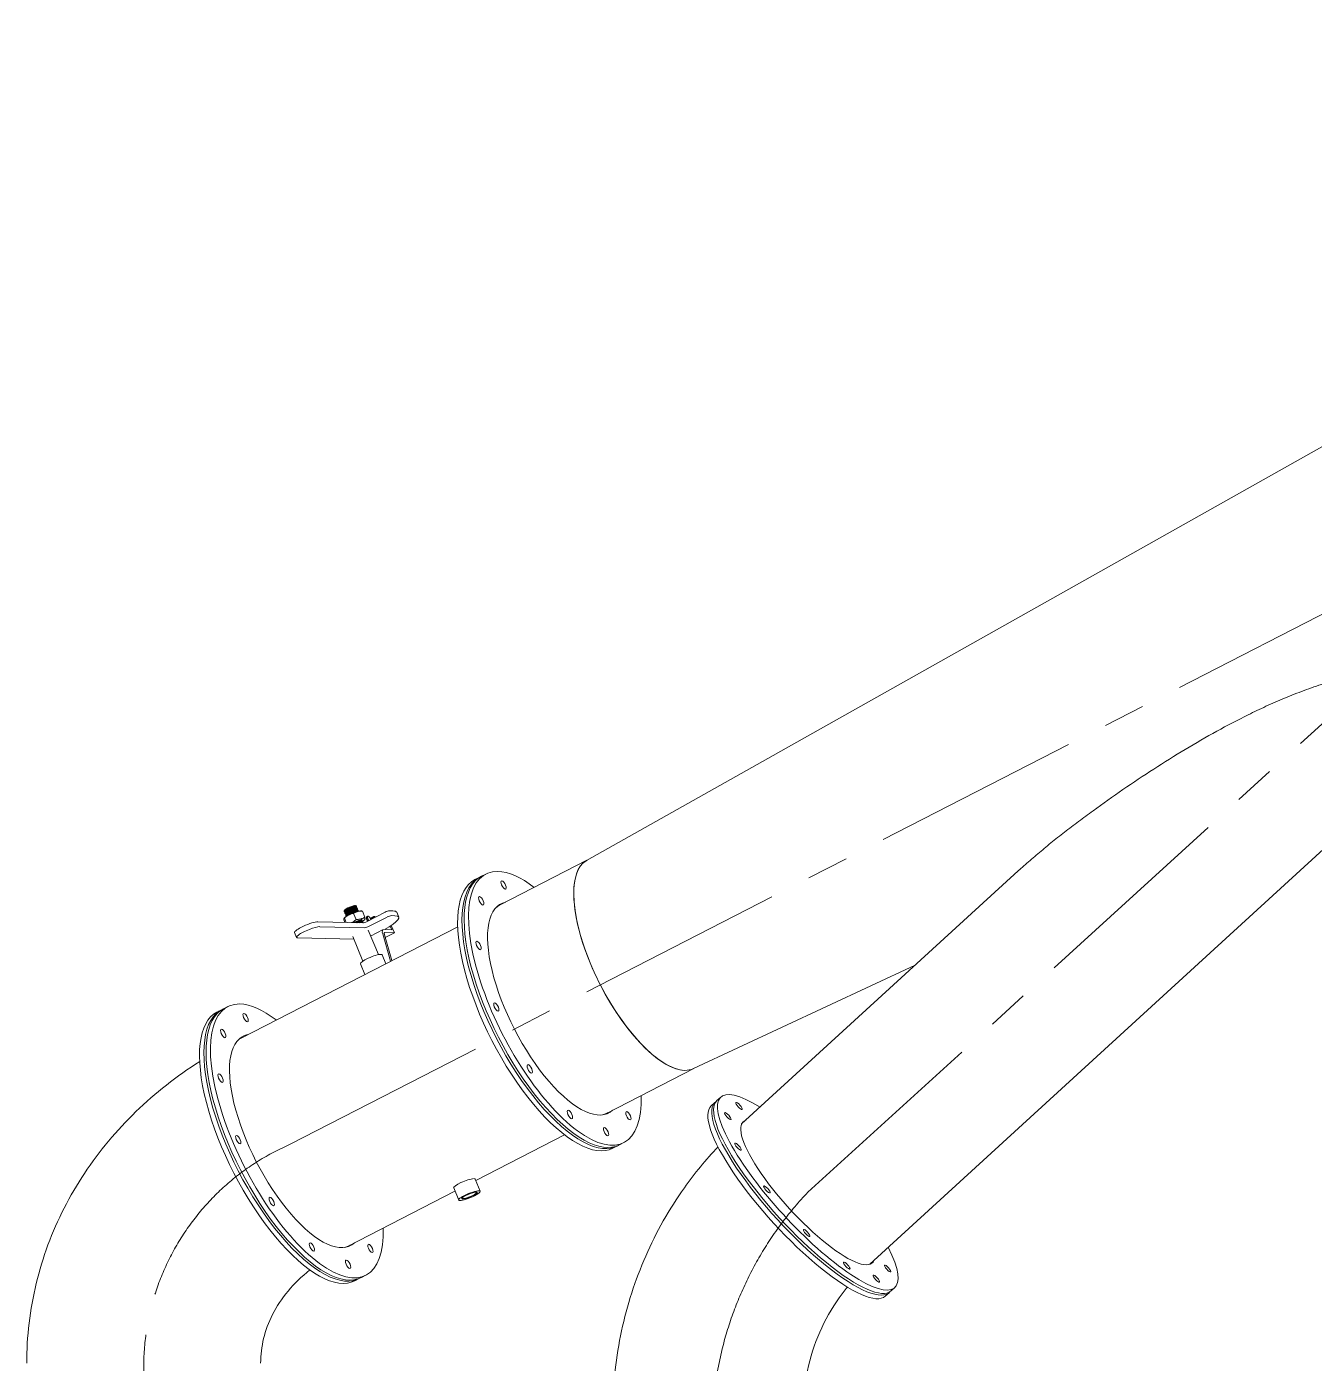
# Model space of a CAD drawing. Header units: inches. Extents: x -350577 to -266477, y -437959 to -377535.
# Drawn here: x -290796 to -288864, y -387237 to -385232 of the extents above; entities that cross this region are included whole.
import ezdxf

# ---------------------------------------------------------------- set-up
doc = ezdxf.new("R2010")
doc.units = ezdxf.units.IN
doc.header["$MEASUREMENT"] = 0
doc.linetypes.add('CENTER', pattern=[2, 1.25, -0.25, 0.25, -0.25])
doc.layers.add('CENTER       (itatec)', color=4, linetype='CENTER', lineweight=9)
doc.layers.add('ORGINAL (itatec)', color=3, linetype='Continuous', lineweight=9)

msp = doc.modelspace()

# ---------------------------------------------------------------- linework, layer by layer
at = {"layer": 'CENTER       (itatec)', "ltscale": 250}
for points in [[(-290620.8, -387432.6), (-290620.8, -387243.2, -0.298799), (-290400.9, -386908.1), (-287915, -385631, -0.09364), (-287623.2, -385544.6), (-282357.1, -385231.5)], [(-289489.4, -389204.1), (-289489.4, -388917.8), (-289764.3, -387402.6, -0.22255), (-289624.5, -386980.2), (-288438.4, -385899.9)]]:
    msp.add_lwpolyline(points, format="xyb", dxfattribs=at)
at = {"layer": 'ORGINAL (itatec)', "extrusion": (1.66533e-16, 0.816497, 0.57735)}
for p, q in [((-289956.3, -386482.4), (-288619.1, -385729.7)), ((-289531.1, -387087.9), (-288598.9, -386234.7)), ((-290087, -386549.6), (-289955.8, -386482.1)), ((-290117.3, -386507.8), (-290123.8, -386511.1)), ((-290107.4, -386502.7), (-290114, -386506.1)), ((-289723.6, -386877.7), (-289308.8, -386498.1)), ((-290303, -386550.2), (-290302, -386550.6)), ((-290301.6, -386553.1), (-290301.8, -386552.6)), ((-290301.4, -386551.5), (-290301.7, -386550.8)), ((-290301.7, -386552.7), (-290301.4, -386551.9)), ((-290320.4, -386570.9), (-290320.4, -386570.9)), ((-290320.2, -386572.4), (-290320.2, -386572.4)), ((-290319, -386575.3), (-290320.2, -386572.4)), ((-290319.7, -386557.1), (-290320.1, -386558.1)), ((-290319.8, -386559.2), (-290320.1, -386558.5)), ((-290320, -386568.7), (-290320, -386568.7)), ((-290318.7, -386559.8), (-290319.5, -386559.5)), ((-290319.5, -386568.7), (-290319.5, -386568.7)), ((-290319.5, -386568.7), (-290319.5, -386568.7)), ((-290316.8, -386575.4), (-290319.5, -386568.7)), ((-290318.5, -386560), (-290318.9, -386561)), ((-290318.6, -386562.1), (-290318.9, -386561.4)), ((-290318.6, -386560.2), (-290318.8, -386559.6)), ((-290317.5, -386562.7), (-290318.3, -386562.4)), ((-290317.3, -386562.8), (-290317.7, -386563.8)), ((-290317.4, -386565), (-290317.7, -386564.2)), ((-290317.4, -386563.1), (-290317.6, -386562.5)), ((-290316.3, -386565.5), (-290317.1, -386565.2)), ((-290317.1, -386566.6), (-290317.1, -386566.6)), ((-290316.2, -386565.9), (-290316.4, -386565.4)), ((-290316.1, -386565.7), (-290316.1, -386565.8)), ((-290308.9, -386562.3), (-290308.9, -386562.3)), ((-290305.8, -386561.7), (-290305.8, -386561.7)), ((-290305.8, -386561.7), (-290305.8, -386561.7)), ((-290302.1, -386570.7), (-290305.8, -386561.7)), ((-290303.5, -386560.3), (-290303.5, -386560.3)), ((-290302.1, -386570.7), (-290302.1, -386570.7)), ((-290302.1, -386570.7), (-290302.1, -386570.7)), ((-290301.8, -386553), (-290300.8, -386553.4)), ((-290300.4, -386556), (-290300.6, -386555.4)), ((-290300.6, -386555.9), (-290299.6, -386556.3)), ((-290300.2, -386554.4), (-290300.5, -386553.7)), ((-290300.5, -386555.6), (-290300.2, -386554.8)), ((-290299.2, -386558.8), (-290299.4, -386558.3)), ((-290299.4, -386558.8), (-290299.3, -386558.8)), ((-290299, -386557.3), (-290299.3, -386556.6)), ((-290299.3, -386558.5), (-290299, -386557.7)), ((-290295.6, -386558.2), (-290295.6, -386558.2)), ((-290293.4, -386572.8), (-290293, -386572.1)), ((-290292.7, -386558.3), (-290292.7, -386558.3)), ((-290288.9, -386567.4), (-290292.7, -386558.3)), ((-290288.9, -386567.4), (-290288.9, -386567.4)), ((-290288.9, -386567.4), (-290288.9, -386567.4)), ((-290285.7, -386573.9), (-290258.6, -386559.9)), ((-290255.6, -386567.2), (-290282.7, -386581.1)), ((-290276.5, -386567.5), (-290275.6, -386567.8)), ((-290275.2, -386568.5), (-290275.4, -386568)), ((-290252.4, -386557.9), (-290246.8, -386558)), ((-290243.8, -386565.3), (-290249.4, -386565.1)), ((-290241.1, -386560.1), (-290238.1, -386567.3)), ((-290474.6, -386748.7), (-290149.7, -386581.8)), ((-290394.4, -386590.5), (-290391.4, -386597.8)), ((-290359.5, -386574.4), (-290292, -386575.9)), ((-290288.9, -386583.2), (-290356.5, -386581.7)), ((-290293.2, -386573.2), (-290293.4, -386572.7)), ((-290293.4, -386573.2), (-290292.4, -386573.6)), ((-290292.2, -386575.7), (-290291.8, -386574.9)), ((-290292.1, -386575.9), (-290292.2, -386575.6)), ((-290291.8, -386574.5), (-290292.1, -386573.8)), ((-290268.7, -386623.6), (-290283.9, -386587)), ((-290280.3, -386595.7), (-290261.7, -386586.1)), ((-290262.2, -386592.6), (-290250.4, -386633.5)), ((-290248.7, -386586.2), (-290259.7, -386586)), ((-290259, -386590.5), (-290244.7, -386590.8)), ((-290258.5, -386597.9), (-290244.7, -386590.8)), ((-290251, -386580.8), (-290248.7, -386586.2)), ((-290244.7, -386590.8), (-290249.3, -386579.7)), ((-290389.3, -386598.5), (-290305.4, -386600.4)), ((-290291.8, -386633.2), (-290307, -386596.6)), ((-290248.5, -386632.5), (-290259.7, -386593.8)), ((-290263.2, -386623.9), (-290257.6, -386637.2)), ((-290295.5, -386637.3), (-290288.9, -386653.3)), ((-289795.9, -386794.6), (-289463.1, -386639.4)), ((-290504.4, -386706.7), (-290511, -386710.1)), ((-290494.6, -386701.6), (-290501.2, -386705)), ((-289926.6, -386861.8), (-289795.5, -386794.4)), ((-289763.7, -386845.3), (-289769.4, -386850.5)), ((-289755.1, -386837.5), (-289760.8, -386842.7)), ((-290122.5, -386962.4), (-289989.3, -386894)), ((-289910.2, -386910.7), (-289916.8, -386914.1)), ((-289900.4, -386905.6), (-289907, -386909)), ((-290123.4, -386960.3), (-290115.9, -386978.4)), ((-290314.2, -387060.9), (-290153.8, -386978.5)), ((-290155.7, -386973.7), (-290148.2, -386991.8)), ((-290142.6, -386989.5), (-290143.4, -386989.2)), ((-290121.5, -386980.7), (-290121.2, -386979.9)), ((-290297.4, -387109.6), (-290304, -387113)), ((-290287.6, -387104.6), (-290294.1, -387107.9)), ((-289502.4, -387130.8), (-289508.1, -387136)), ((-289493.8, -387122.9), (-289499.5, -387128.2))]:
    msp.add_line(p, q, dxfattribs=at)
at = {"layer": 'ORGINAL (itatec)'}
for centre, major_axis, ratio, start_param, end_param in [((-289875.2, -386638.1), (-80.2, 156.1), 0.386614, 0.008624, 2.935046), ((-289875.2, -386638.1), (-80.2, 156.1), 0.386614, 0.014734, 2.061682), ((-290310.3, -386556.1), (8.5, 3.53), 0.189134, 0, 3.141593), ((-290003.9, -386704.2), (-80.7, 157), 0.386614, -0.1065, 3.248092), ((-290006.8, -386705.7), (-80.2, 156.1), 0.386614, 0, 0.093897), ((-290013.7, -386709.2), (-80.7, 157), 0.386614, -0.106605, -0.081032), ((-290010.5, -386707.5), (-80.7, 157), 0.386614, -0.1065, -0.054087), ((-290306.8, -386564.6), (-14.2, -5.9), 0.189134, -0.830758, -0.454286), ((-290309.1, -386559), (8.5, 3.53), 0.189134, 0, 3.141593), ((-290307.9, -386561.8), (8.5, 3.53), 0.189134, 0, 3.141593), ((-290306.8, -386564.6), (-14.2, -5.9), 0.189134, -1.877956, -1.501484), ((-290302.1, -386575.7), (9.24, 3.84), 0.189134, -0.400905, 1.970027), ((-290301.9, -386576.2), (8.5, 3.53), 0.189134, 0, 1.844682), ((-290306.8, -386564.6), (-14.2, -5.9), 0.189134, -2.699584, -2.548682), ((-290288.9, -386588.4), (50.8, 21.1), 0.189134, -1.038571, 0.404675), ((-290253.5, -386567.2), (-4.62, -1.92), 0.189134, -2.736918, -1.166121), ((-290017, -386710.9), (-80.2, 156.1), 0.386614, -0.084476, -0.082424), ((-290372.9, -386590.1), (-18.5, -7.7), 0.189134, -2.736918, 0.404675), ((-290300.7, -386579.1), (8.5, 3.53), 0.189134, 0, 0.988668), ((-290257.1, -386595), (-4.57, 8.89), 0.386614, -0.149842, 1.102451), ((-290279.3, -386630.6), (-16.2, -6.7), 0.189134, -2.736918, 0), ((-290279.3, -386630.6), (16.2, 6.7), 0.189134, 0, 0.404675), ((-290467.9, -386718.1), (-3.2, 6.23), 0.386614, -3.348139, 2.935046), ((-290501.5, -386741.9), (-3.2, 6.23), 0.386614, -3.348139, 2.935046), ((-290391.1, -386903.1), (-80.7, 157), 0.386614, -0.1065, 3.248092), ((-290394.4, -386904.8), (-80.2, 156.1), 0.386614, 0, 0.077996), ((-290400.9, -386908.1), (-80.7, 157), 0.386614, -0.106515, -0.08118), ((-290397.7, -386906.5), (-80.7, 157), 0.386614, -0.1065, -0.054087), ((-289875.2, -386638.1), (80.2, -156.1), 0.386614, -1.079911, -0.206631), ((-290505.5, -386808.9), (-3.2, 6.23), 0.386614, -3.348139, 2.935046), ((-289875.2, -386638.1), (80.2, -156.1), 0.386614, -0.206622, -0.014734), ((-289875.3, -386639.3), (80.3, -154.8), 0.385898, -0.208091, -0.208082), ((-290006.8, -386705.7), (80.2, -156.1), 0.386614, -0.093897, 0), ((-290017, -386710.9), (80.2, -156.1), 0.386614, 0.082584, 0.084682), ((-290013.7, -386709.2), (80.7, -157), 0.386614, 0.081246, 0.106909), ((-290010.5, -386707.5), (80.7, -157), 0.386614, 0.054087, 0.1065), ((-289624.5, -386980.2), (-96.9, 105.9), 0.256083, -0.118125, 3.259718), ((-289627.3, -386982.8), (-96.2, 105.1), 0.256083, 0, 0.013483), ((-289630.2, -386985.4), (-96.9, 105.9), 0.256083, -0.118125, -0.105415), ((-290478.9, -386901.2), (-3.2, 6.23), 0.386614, -3.348139, 2.935046), ((-290428.7, -386993.9), (-3.2, 6.23), 0.386614, -3.348139, 2.935046), ((-290132, -386985.1), (16.2, 6.7), 0.189134, -5.87851, 0.404675), ((-290368.4, -387062.3), (-3.2, 6.23), 0.386614, -3.348139, 2.935046), ((-290394.4, -386904.8), (80.2, -156.1), 0.386614, -0.077996, 0), ((-290400.9, -386908.1), (80.7, -157), 0.386614, 0.08118, 0.106515), ((-290397.7, -386906.5), (80.7, -157), 0.386614, 0.054087, 0.1065), ((-290280.6, -387064.3), (-3.2, 6.23), 0.386614, -3.348139, 2.935046), ((-290314.2, -387088.1), (-3.2, 6.23), 0.386614, -3.348139, 2.935046), ((-289627.3, -386982.8), (96.2, -105.1), 0.256083, -0.013483, 0), ((-289630.2, -386985.4), (96.9, -105.9), 0.256083, 0.105415, 0.118125)]:
    msp.add_ellipse(centre, major_axis=major_axis, ratio=ratio, start_param=start_param, end_param=end_param, dxfattribs=at)
at = {"layer": 'ORGINAL (itatec)', "extrusion": (-5.00554e-17, 3.66921e-17, -1)}
msp.add_ellipse((-290020.3, -386712.6), major_axis=(103.5, -201.5), ratio=0.386614, start_param=0, end_param=3.141593, dxfattribs=at)
at = {"layer": 'ORGINAL (itatec)', "extrusion": (-4.47101e-16, 1.9931e-17, -1)}
msp.add_ellipse((-290013.7, -386709.2), major_axis=(103.5, -201.5), ratio=0.386614, start_param=-0.021354, end_param=3.162304, dxfattribs=at)
at = {"layer": 'ORGINAL (itatec)', "extrusion": (-1.99542e-16, 8.47089e-17, -1)}
for centre in [(-290010.5, -386707.5), (-290407.5, -386911.5)]:
    msp.add_ellipse(centre, major_axis=(103.5, -201.5), ratio=0.386614, start_param=0, end_param=3.141593, dxfattribs=at)
at = {"layer": 'ORGINAL (itatec)', "extrusion": (-5.45853e-16, -3.0804e-17, -1)}
msp.add_ellipse((-290003.9, -386704.2), major_axis=(103.5, -201.5), ratio=0.386614, start_param=-0.684343, end_param=3.348139, dxfattribs=at)
at = {"layer": 'ORGINAL (itatec)', "extrusion": (-5.20485e-16, -8.01799e-17, -1)}
msp.add_ellipse((-290003.9, -386704.2), major_axis=(-103.5, 201.5), ratio=0.386614, start_param=0.206546, end_param=0.684343, dxfattribs=at)
at = {"layer": 'ORGINAL (itatec)', "extrusion": (7.27047e-17, 1.62171e-16, -1)}
for centre in [(-290080.8, -386519.2), (-290118.4, -386610), (-290091.7, -386702.2), (-290041.5, -386795), (-289981.2, -386863.4), (-289893.5, -386865.3)]:
    msp.add_ellipse(centre, major_axis=(-3.2, 6.23), ratio=0.386614, start_param=-2.935046, end_param=3.348139, dxfattribs=at)
at = {"layer": 'ORGINAL (itatec)', "extrusion": (-2.81206e-16, 6.04506e-16, -1)}
for centre, major_axis, start_param, end_param in [((-290310.9, -386554.7), (-9.23, -3.84), 0, 3.141593), ((-290307.6, -386562.6), (-8.5, -3.53), 0.193822, 2.947771)]:
    msp.add_ellipse(centre, major_axis=major_axis, ratio=0.189134, start_param=start_param, end_param=end_param, dxfattribs=at)
at = {"layer": 'ORGINAL (itatec)', "extrusion": (-4.1729e-16, 1.14908e-15, -1)}
msp.add_ellipse((-290310.6, -386555.4), major_axis=(-9.23, -3.84), ratio=0.189134, start_param=-0.193822, end_param=3.335414, dxfattribs=at)
at = {"layer": 'ORGINAL (itatec)', "extrusion": (-2.55574e-16, 6.15155e-16, -1)}
msp.add_ellipse((-290311.2, -386553.9), major_axis=(-8.5, -3.53), ratio=0.189134, start_param=0.193822, end_param=2.947771, dxfattribs=at)
at = {"layer": 'ORGINAL (itatec)', "extrusion": (-1.24799e-16, 6.07005e-17, -1)}
msp.add_ellipse((-290114.4, -386543), major_axis=(-3.2, 6.23), ratio=0.386614, start_param=-2.935046, end_param=3.348139, dxfattribs=at)
at = {"layer": 'ORGINAL (itatec)', "extrusion": (-2.89503e-16, 8.41505e-16, -1)}
msp.add_ellipse((-290306.8, -386564.6), major_axis=(14.2, 5.9), ratio=0.189134, start_param=-2.687306, end_param=-2.310834, dxfattribs=at)
at = {"layer": 'ORGINAL (itatec)', "extrusion": (-3.32098e-16, 9.44031e-16, -1)}
msp.add_ellipse((-290309.7, -386557.5), major_axis=(-9.23, -3.84), ratio=0.189134, start_param=0, end_param=3.141593, dxfattribs=at)
at = {"layer": 'ORGINAL (itatec)', "extrusion": (-2.51241e-16, 6.77067e-16, -1)}
msp.add_ellipse((-290309.4, -386558.3), major_axis=(-9.23, -3.84), ratio=0.189134, start_param=-0.193822, end_param=3.335414, dxfattribs=at)
at = {"layer": 'ORGINAL (itatec)', "extrusion": (-3.79028e-16, 9.84645e-16, -1)}
msp.add_ellipse((-290310, -386556.8), major_axis=(-8.5, -3.53), ratio=0.189134, start_param=0.193822, end_param=2.947771, dxfattribs=at)
at = {"layer": 'ORGINAL (itatec)', "extrusion": (4.69293e-17, -4.0614e-17, -1)}
msp.add_ellipse((-290308.5, -386560.4), major_axis=(-9.23, -3.84), ratio=0.189134, start_param=0, end_param=3.141593, dxfattribs=at)
at = {"layer": 'ORGINAL (itatec)', "extrusion": (-1.99978e-16, 6.98365e-16, -1)}
msp.add_ellipse((-290308.2, -386561.1), major_axis=(-9.23, -3.84), ratio=0.189134, start_param=-0.193822, end_param=3.335414, dxfattribs=at)
at = {"layer": 'ORGINAL (itatec)', "extrusion": (-1.66049e-16, 4.72015e-16, -1)}
msp.add_ellipse((-290308.8, -386559.7), major_axis=(-8.5, -3.53), ratio=0.189134, start_param=0.193822, end_param=2.947771, dxfattribs=at)
at = {"layer": 'ORGINAL (itatec)', "extrusion": (9.42289e-17, 2.79594e-16, -1)}
msp.add_ellipse((-290307.3, -386563.3), major_axis=(9.23, 3.84), ratio=0.189134, start_param=-2.425955, end_param=-0.715638, dxfattribs=at)
at = {"layer": 'ORGINAL (itatec)', "extrusion": (-1.1912e-16, 4.31401e-16, -1)}
for centre, major_axis, start_param, end_param in [((-290306.8, -386564.6), (14.2, 5.9), -1.640109, -1.263637), ((-290302.7, -386574.4), (15.5, 6.4), -1.451898, -1.451847)]:
    msp.add_ellipse(centre, major_axis=major_axis, ratio=0.189134, start_param=start_param, end_param=end_param, dxfattribs=at)
at = {"layer": 'ORGINAL (itatec)', "extrusion": (-1.27417e-16, 6.684e-16, -1)}
msp.add_ellipse((-290306.8, -386564.6), major_axis=(14.2, 5.9), ratio=0.189134, start_param=-0.592911, end_param=-0.432743, dxfattribs=at)
at = {"layer": 'ORGINAL (itatec)', "extrusion": (-6.81531e-16, 1.64041e-15, -1)}
msp.add_ellipse((-290302.2, -386575.5), major_axis=(9.23, 3.84), ratio=0.189134, start_param=0.059912, end_param=0.193822, dxfattribs=at)
at = {"layer": 'ORGINAL (itatec)', "extrusion": (-3.96336e-18, 2.9891e-16, -1)}
msp.add_ellipse((-290302.7, -386574.4), major_axis=(15.5, 6.4), ratio=0.189134, start_param=-0.404701, end_param=-0.404649, dxfattribs=at)
at = {"layer": 'ORGINAL (itatec)', "extrusion": (-1.14786e-16, 4.93313e-16, -1)}
msp.add_ellipse((-290277.7, -386572.9), major_axis=(13.6, 5.7), ratio=0.189134, start_param=-2.043282, end_param=-1.907661, dxfattribs=at)
at = {"layer": 'ORGINAL (itatec)', "extrusion": (-6.35233e-17, 5.14611e-16, -1)}
msp.add_ellipse((-290279.4, -386568.8), major_axis=(2.99, 1.24), ratio=0.189134, start_param=-2.07784, end_param=-0.193822, dxfattribs=at)
at = {"layer": 'ORGINAL (itatec)', "extrusion": (-2.04311e-16, 6.36453e-16, -1)}
msp.add_ellipse((-290279.1, -386569.5), major_axis=(3.69, 1.53), ratio=0.189134, start_param=-1.952174, end_param=0, dxfattribs=at)
at = {"layer": 'ORGINAL (itatec)', "extrusion": (-1.22603e-17, 5.35909e-16, -1)}
msp.add_ellipse((-290278.8, -386570.2), major_axis=(3.69, 1.53), ratio=0.189134, start_param=-1.924439, end_param=-0.244853, dxfattribs=at)
at = {"layer": 'ORGINAL (itatec)', "extrusion": (-2.72538e-16, 7.2833e-16, -1)}
msp.add_ellipse((-290278.6, -386570.9), major_axis=(2.99, 1.24), ratio=0.189134, start_param=-1.971167, end_param=-1.612934, dxfattribs=at)
at = {"layer": 'ORGINAL (itatec)', "extrusion": (-3.06467e-16, 9.5468e-16, -1)}
for centre, major_axis in [((-290256.5, -386560), (4.62, 1.92)), ((-290287.9, -386573.8), (-4.62, -1.92)), ((-290284.8, -386581.1), (-4.62, -1.92))]:
    msp.add_ellipse(centre, major_axis=major_axis, ratio=0.189134, start_param=-1.975471, end_param=-0.404675, dxfattribs=at)
at = {"layer": 'ORGINAL (itatec)', "extrusion": (-5.4941e-16, 1.39475e-15, -1)}
msp.add_ellipse((-290291.9, -386581.2), major_axis=(50.8, 21.1), ratio=0.189134, start_param=-0.404675, end_param=0, dxfattribs=at)
at = {"layer": 'ORGINAL (itatec)', "extrusion": (-3.66027e-16, 1.17038e-15, -1)}
msp.add_ellipse((-290375.9, -386582.8), major_axis=(-18.5, -7.7), ratio=0.189134, start_param=0, end_param=2.736918, dxfattribs=at)
at = {"layer": 'ORGINAL (itatec)', "extrusion": (-2.3824e-16, 8.62803e-16, -1)}
msp.add_ellipse((-290301.6, -386576.9), major_axis=(8.5, 3.53), ratio=0.189134, start_param=-1.664084, end_param=-0.193822, dxfattribs=at)
at = {"layer": 'ORGINAL (itatec)', "extrusion": (-4.42551e-16, 1.49926e-15, -1)}
msp.add_ellipse((-290301.3, -386577.7), major_axis=(9.23, 3.84), ratio=0.189134, start_param=-1.515288, end_param=0, dxfattribs=at)
at = {"layer": 'ORGINAL (itatec)', "extrusion": (-5.66375e-16, 1.50792e-15, -1)}
msp.add_ellipse((-290301, -386578.4), major_axis=(9.23, 3.84), ratio=0.189134, start_param=-1.324288, end_param=0.193822, dxfattribs=at)
at = {"layer": 'ORGINAL (itatec)', "extrusion": (-1.50846e-16, 1.72136e-16, -1)}
msp.add_ellipse((-290257.1, -386595), major_axis=(-2.28, 4.45), ratio=0.386614, start_param=-1.102451, end_param=0.206546, dxfattribs=at)
at = {"layer": 'ORGINAL (itatec)', "extrusion": (-3.4767e-16, 8.60636e-18, -1)}
msp.add_ellipse((-290397.7, -386906.5), major_axis=(103.5, -201.5), ratio=0.386614, start_param=0, end_param=3.141593, dxfattribs=at)
at = {"layer": 'ORGINAL (itatec)', "extrusion": (-2.99653e-16, 1.58093e-16, -1)}
msp.add_ellipse((-290400.9, -386908.1), major_axis=(103.5, -201.5), ratio=0.386614, start_param=-0.021065, end_param=3.162658, dxfattribs=at)
at = {"layer": 'ORGINAL (itatec)', "extrusion": (-2.98974e-16, 9.60335e-17, -1)}
msp.add_ellipse((-290391.1, -386903.1), major_axis=(103.5, -201.5), ratio=0.386614, start_param=-0.684343, end_param=3.348139, dxfattribs=at)
at = {"layer": 'ORGINAL (itatec)', "extrusion": (-1.26838e-16, 2.46879e-16, -1)}
msp.add_ellipse((-290391.1, -386903.1), major_axis=(-103.5, 201.5), ratio=0.386614, start_param=0.206546, end_param=0.684343, dxfattribs=at)
at = {"layer": 'ORGINAL (itatec)', "extrusion": (-2.79702e-16, -1.05498e-16, -1)}
msp.add_ellipse((-289624.5, -386980.2), major_axis=(130.6, -142.7), ratio=0.256083, start_param=-0.743012, end_param=3.884605, dxfattribs=at)
at = {"layer": 'ORGINAL (itatec)', "extrusion": (-3.99079e-16, -1.39507e-16, -1)}
for centre in [(-289638.8, -386993.3), (-289630.2, -386985.4)]:
    msp.add_ellipse(centre, major_axis=(130.6, -142.7), ratio=0.256083, start_param=0, end_param=3.141593, dxfattribs=at)
at = {"layer": 'ORGINAL (itatec)', "extrusion": (2.11683e-16, 3.44251e-16, -1)}
msp.add_ellipse((-289633, -386988), major_axis=(130.6, -142.7), ratio=0.256083, start_param=-0.039026, end_param=3.180618, dxfattribs=at)
at = {"layer": 'ORGINAL (itatec)', "extrusion": (-2.72763e-16, 5.13578e-17, -1)}
for centre in [(-289727.5, -386850.7), (-289729.1, -386911.7), (-289626.1, -387041.2), (-289504.6, -387094.5), (-289521.5, -387109.7)]:
    msp.add_ellipse(centre, major_axis=(4.73, -5.16), ratio=0.256083, start_param=-5.495638, end_param=0.787547, dxfattribs=at)
at = {"layer": 'ORGINAL (itatec)', "extrusion": (-4.16427e-16, -5.31647e-16, -1)}
for centre in [(-289744.4, -386865.9), (-289685.8, -386975.8)]:
    msp.add_ellipse(centre, major_axis=(4.73, -5.16), ratio=0.256083, start_param=-5.495638, end_param=0.787547, dxfattribs=at)
at = {"layer": 'ORGINAL (itatec)', "extrusion": (-3.72358e-16, -4.07739e-18, -1)}
msp.add_ellipse((-289927.1, -386889.2), major_axis=(-3.2, 6.23), ratio=0.386614, start_param=-2.935046, end_param=3.348139, dxfattribs=at)
at = {"layer": 'ORGINAL (itatec)', "extrusion": (-5.23779e-16, 1.4054e-15, -1)}
msp.add_ellipse((-290139.6, -386967), major_axis=(-16.2, -6.7), ratio=0.189134, start_param=0, end_param=2.639464, dxfattribs=at)
at = {"layer": 'ORGINAL (itatec)', "extrusion": (-1.91681e-16, 4.61367e-16, -1)}
msp.add_ellipse((-290139.6, -386967), major_axis=(16.2, 6.7), ratio=0.189134, start_param=-0.307222, end_param=0, dxfattribs=at)
at = {"layer": 'ORGINAL (itatec)', "extrusion": (-1.83013e-16, 5.8519e-16, -1)}
msp.add_ellipse((-290132, -386985.1), major_axis=(-11.5, -4.8), ratio=0.189134, start_param=-3.546267775973143, end_param=2.736917531206443, dxfattribs=at)
at = {"layer": 'ORGINAL (itatec)', "extrusion": (4.70389e-18, 4.22734e-16, -1)}
msp.add_ellipse((-290132.2, -386984.7), major_axis=(-10.8, -4.5), ratio=0.189134, start_param=-0.404675, end_param=0.230689, dxfattribs=at)
at = {"layer": 'ORGINAL (itatec)', "extrusion": (-1.53048e-16, 6.57751e-16, -1)}
msp.add_ellipse((-290132.2, -386984.7), major_axis=(10.8, 4.5), ratio=0.189134, start_param=-0.230689, end_param=2.736918, dxfattribs=at)
at = {"layer": 'ORGINAL (itatec)', "extrusion": (-1.53386e-16, 8.53672e-17, -1)}
msp.add_ellipse((-289565.9, -387090.2), major_axis=(4.73, -5.16), ratio=0.256083, start_param=-5.495638, end_param=0.787547, dxfattribs=at)
at = {"layer": 'ORGINAL (itatec)'}
for points, knots in [([(-289308.8, -386498.1), (-289308.1, -386497.4), (-289307.4, -386496.8), (-289303.8, -386493.5), (-289300.8, -386490.9), (-289291.8, -386482.9), (-289285.5, -386477.6), (-289272.8, -386466.9), (-289266.3, -386461.5), (-289252.9, -386450.7), (-289246.1, -386445.3), (-289232.3, -386434.6), (-289225.2, -386429.2), (-289210.9, -386418.5), (-289203.7, -386413.1), (-289181.7, -386397), (-289166.7, -386386.4), (-289136.3, -386365.5), (-289120.8, -386355.2), (-289089.6, -386335.1), (-289073.9, -386325.3), (-289042.4, -386306.3), (-289026.5, -386297.2), (-288995, -386279.7), (-288979.2, -386271.5), (-288955, -386259.5), (-288946.1, -386255.2), (-288927.8, -386246.9), (-288918.5, -386242.7), (-288899.4, -386234.8), (-288889.7, -386231), (-288870, -386223.7), (-288859.9, -386220.3), (-288839.7, -386214.1), (-288829.5, -386211.2), (-288814, -386207.4), (-288808.8, -386206.3), (-288798.5, -386204.1), (-288793.3, -386203.1), (-288782.8, -386201.4), (-288777.6, -386200.6), (-288767.2, -386199.2), (-288761.9, -386198.7), (-288751.4, -386197.7), (-288746.2, -386197.4), (-288735.7, -386196.9), (-288730.4, -386196.8), (-288722.1, -386196.8), (-288719.1, -386196.8), (-288712.8, -386197), (-288709.6, -386197.1), (-288703.3, -386197.5), (-288700.1, -386197.7), (-288693.6, -386198.2), (-288690.4, -386198.5), (-288684, -386199.3), (-288680.9, -386199.7), (-288674.7, -386200.5), (-288671.6, -386201), (-288665.6, -386202), (-288662.7, -386202.6), (-288657, -386203.7), (-288654.2, -386204.3), (-288649.6, -386205.3), (-288647.6, -386205.8), (-288643.6, -386206.8), (-288641.6, -386207.3), (-288637.7, -386208.3), (-288635.8, -386208.9), (-288632, -386210), (-288630.2, -386210.6), (-288626.6, -386211.7), (-288624.9, -386212.3), (-288621.6, -386213.4), (-288620, -386214), (-288617, -386215.1), (-288615.6, -386215.7), (-288613, -386216.7), (-288611.7, -386217.3), (-288609.4, -386218.3), (-288608.3, -386218.9), (-288606.2, -386219.9), (-288605.2, -386220.5), (-288603.3, -386221.6), (-288602.5, -386222.1), (-288600.9, -386223.2), (-288600.2, -386223.7), (-288599, -386224.7), (-288598.5, -386225.2), (-288597.6, -386226.3), (-288597.2, -386226.8), (-288596.6, -386227.7), (-288596.4, -386228.2), (-288596.2, -386229.2), (-288596.2, -386229.6), (-288596.2, -386230.7), (-288596.4, -386231.2), (-288596.9, -386232.4), (-288597.3, -386233.1), (-288598.2, -386234), (-288598.5, -386234.3), (-288598.9, -386234.7)], [710.020465, 710.020465, 710.020465, 710.020465, 713.471163, 713.471163, 727.878663, 727.878663, 756.693662, 756.693662, 785.508661, 785.508661, 814.32366, 814.32366, 843.138659, 843.138659, 871.953658, 871.953658, 929.583656, 929.583656, 987.213653, 987.213653, 1044.843651, 1044.843651, 1102.473649, 1102.473649, 1160.103647, 1160.103647, 1191.740397, 1191.740397, 1223.377146, 1223.377146, 1255.013896, 1255.013896, 1286.650646, 1286.650646, 1318.287395, 1318.287395, 1334.10577, 1334.10577, 1349.924145, 1349.924145, 1365.74252, 1365.74252, 1381.560895, 1381.560895, 1397.37927, 1397.37927, 1413.197644, 1413.197644, 1422.20644, 1422.20644, 1431.215235, 1431.215235, 1440.22403, 1440.22403, 1449.232825, 1449.232825, 1458.24162, 1458.24162, 1467.250415, 1467.250415, 1476.25921, 1476.25921, 1485.268005, 1485.268005, 1492.061515, 1492.061515, 1498.855025, 1498.855025, 1505.648534, 1505.648534, 1512.442044, 1512.442044, 1519.235553, 1519.235553, 1526.029063, 1526.029063, 1532.822573, 1532.822573, 1539.616082, 1539.616082, 1546.409592, 1546.409592, 1553.203102, 1553.203102, 1559.996611, 1559.996611, 1566.790121, 1566.790121, 1573.58363, 1573.58363, 1580.37714, 1580.37714, 1587.17065, 1587.17065, 1593.964159, 1593.964159, 1602.972954, 1602.972954, 1611.981749, 1611.981749, 1616.978683, 1616.978683, 1616.978683, 1616.978683]), ([(-288598.9, -386234.7), (-288598.5, -386234.3), (-288598.2, -386234), (-288597.3, -386233.1), (-288596.9, -386232.4), (-288596.4, -386231.2), (-288596.2, -386230.7), (-288596.2, -386229.6), (-288596.2, -386229.2), (-288596.4, -386228.2), (-288596.6, -386227.7), (-288597.2, -386226.8), (-288597.6, -386226.3), (-288598.5, -386225.2), (-288599, -386224.7), (-288600.2, -386223.7), (-288600.9, -386223.2), (-288602.5, -386222.1), (-288603.3, -386221.6), (-288605.2, -386220.5), (-288606.2, -386219.9), (-288608.3, -386218.9), (-288609.4, -386218.3), (-288611.7, -386217.3), (-288613, -386216.7), (-288615.6, -386215.7), (-288617, -386215.1), (-288620, -386214), (-288621.6, -386213.4), (-288624.9, -386212.3), (-288626.6, -386211.7), (-288630.2, -386210.6), (-288632, -386210), (-288635.8, -386208.9), (-288637.7, -386208.3), (-288641.6, -386207.3), (-288643.6, -386206.8), (-288647.6, -386205.8), (-288649.6, -386205.3), (-288654.2, -386204.3), (-288657, -386203.7), (-288662.7, -386202.6), (-288665.6, -386202), (-288671.6, -386201), (-288674.7, -386200.5), (-288680.9, -386199.7), (-288684, -386199.3), (-288690.4, -386198.5), (-288693.6, -386198.2), (-288700.1, -386197.7), (-288703.3, -386197.5), (-288709.6, -386197.1), (-288712.8, -386197), (-288719.1, -386196.8), (-288722.1, -386196.8), (-288730.4, -386196.8), (-288735.7, -386196.9), (-288746.2, -386197.4), (-288751.4, -386197.7), (-288761.9, -386198.7), (-288767.2, -386199.2), (-288777.6, -386200.6), (-288782.8, -386201.4), (-288793.3, -386203.1), (-288798.5, -386204.1), (-288808.8, -386206.3), (-288814, -386207.4), (-288829.5, -386211.2), (-288839.7, -386214.1), (-288859.9, -386220.3), (-288870, -386223.7), (-288889.7, -386231), (-288899.4, -386234.8), (-288918.5, -386242.7), (-288927.8, -386246.9), (-288946.1, -386255.2), (-288955, -386259.5), (-288979.2, -386271.5), (-288995, -386279.7), (-289026.5, -386297.2), (-289042.4, -386306.3), (-289073.9, -386325.3), (-289089.6, -386335.1), (-289120.8, -386355.2), (-289136.3, -386365.5), (-289166.7, -386386.4), (-289181.7, -386397), (-289203.7, -386413.1), (-289210.9, -386418.5), (-289225.2, -386429.2), (-289232.3, -386434.6), (-289246.1, -386445.3), (-289252.9, -386450.7), (-289266.3, -386461.5), (-289272.8, -386466.9), (-289285.5, -386477.6), (-289291.8, -386482.9), (-289300.8, -386490.9), (-289303.8, -386493.5), (-289307.4, -386496.8), (-289308.1, -386497.4), (-289308.8, -386498.1)], [302.149834, 302.149834, 302.149834, 302.149834, 307.146768, 307.146768, 316.155563, 316.155563, 325.164358, 325.164358, 331.957868, 331.957868, 338.751378, 338.751378, 345.544887, 345.544887, 352.338397, 352.338397, 359.131906, 359.131906, 365.925416, 365.925416, 372.718926, 372.718926, 379.512435, 379.512435, 386.305945, 386.305945, 393.099454, 393.099454, 399.892964, 399.892964, 406.686474, 406.686474, 413.479983, 413.479983, 420.273493, 420.273493, 427.067003, 427.067003, 433.860512, 433.860512, 442.869307, 442.869307, 451.878102, 451.878102, 460.886898, 460.886898, 469.895693, 469.895693, 478.904488, 478.904488, 487.913283, 487.913283, 496.922078, 496.922078, 505.930873, 505.930873, 521.749248, 521.749248, 537.567623, 537.567623, 553.385998, 553.385998, 569.204372, 569.204372, 585.022747, 585.022747, 600.841122, 600.841122, 632.477872, 632.477872, 664.114621, 664.114621, 695.751371, 695.751371, 727.388121, 727.388121, 759.02487, 759.02487, 816.654868, 816.654868, 874.284866, 874.284866, 931.914864, 931.914864, 989.544862, 989.544862, 1047.17486, 1047.17486, 1075.989859, 1075.989859, 1104.804858, 1104.804858, 1133.619857, 1133.619857, 1162.434856, 1162.434856, 1191.249855, 1191.249855, 1205.657354, 1205.657354, 1209.108053, 1209.108053, 1209.108053, 1209.108053]), ([(-290320, -386568.7), (-290320, -386568.7), (-290320, -386568.7), (-290320.1, -386568.8), (-290320.1, -386569), (-290320.2, -386569.2), (-290320.3, -386569.4), (-290320.3, -386569.7), (-290320.3, -386569.9), (-290320.4, -386570.3), (-290320.4, -386570.5), (-290320.4, -386570.8), (-290320.4, -386570.9), (-290320.4, -386570.9)], [34.251004, 34.251004, 34.251004, 34.251004, 34.81835, 34.81835, 37.754399, 37.754399, 40.690448, 40.690448, 43.626497, 43.626497, 46.562546, 46.562546, 47.129892, 47.129892, 47.129892, 47.129892]), ([(-290320.4, -386570.9), (-290320.4, -386571.2), (-290320.3, -386571.4), (-290320.3, -386571.9), (-290320.2, -386572.1), (-290320.2, -386572.4)], [6.439672, 6.439672, 6.439672, 6.439672, 8.808459, 8.808459, 10.825875, 10.825875, 10.825875, 10.825875]), ([(-290320, -386568.7), (-290318.7, -386567.5), (-290317.4, -386566.6), (-290314.5, -386564.8), (-290312.9, -386564), (-290309.8, -386562.5), (-290308.2, -386561.9), (-290305.2, -386560.7), (-290303.7, -386560.1), (-290300.7, -386559.2), (-290299.3, -386558.8), (-290296.7, -386558.3), (-290295.6, -386558.1), (-290294.4, -386558.1)], [2.995881, 2.995881, 2.995881, 2.995881, 3.446116, 3.446116, 3.85711, 3.85711, 4.21416, 4.21416, 4.566357, 4.566357, 4.936889, 4.936889, 5.247054, 5.247054, 5.247054, 5.247054]), ([(-290319.5, -386568.7), (-290319.6, -386568.7), (-290319.7, -386568.7), (-290319.9, -386568.6), (-290319.9, -386568.7), (-290320, -386568.7)], [70.557899, 70.557899, 70.557899, 70.557899, 72.575316, 72.575316, 74.944102, 74.944102, 74.944102, 74.944102]), ([(-290317.1, -386566.6), (-290317.6, -386566.9), (-290318.1, -386567.3), (-290318.9, -386568), (-290319.2, -386568.4), (-290319.5, -386568.7)], [6.439672, 6.439672, 6.439672, 6.439672, 8.808459, 8.808459, 10.825875, 10.825875, 10.825875, 10.825875]), ([(-290308.9, -386562.3), (-290309, -386562.4), (-290309.1, -386562.4), (-290309.9, -386562.7), (-290310.6, -386563), (-290311.9, -386563.6), (-290312.5, -386563.9), (-290313.7, -386564.5), (-290314.3, -386564.8), (-290315.6, -386565.5), (-290316.2, -386565.9), (-290316.9, -386566.4), (-290317, -386566.5), (-290317.1, -386566.6)], [34.251004, 34.251004, 34.251004, 34.251004, 34.81835, 34.81835, 37.754399, 37.754399, 40.690448, 40.690448, 43.626497, 43.626497, 46.562546, 46.562546, 47.129892, 47.129892, 47.129892, 47.129892]), ([(-290305.8, -386561.7), (-290306.3, -386561.7), (-290306.7, -386561.8), (-290307.8, -386562), (-290308.3, -386562.2), (-290308.9, -386562.3)], [70.557899, 70.557899, 70.557899, 70.557899, 72.575316, 72.575316, 74.944102, 74.944102, 74.944102, 74.944102]), ([(-290303.5, -386560.3), (-290304, -386560.5), (-290304.4, -386560.7), (-290305.2, -386561.2), (-290305.5, -386561.4), (-290305.8, -386561.7)], [6.439672, 6.439672, 6.439672, 6.439672, 8.808459, 8.808459, 10.825875, 10.825875, 10.825875, 10.825875]), ([(-290304.5, -386572.9), (-290304, -386572.6), (-290303.5, -386572.2), (-290302.7, -386571.5), (-290302.4, -386571.1), (-290302.1, -386570.7)], [47.129892, 47.129892, 47.129892, 47.129892, 49.498595, 49.498595, 51.515941, 51.515941, 51.515941, 51.515941]), ([(-290295.6, -386558.2), (-290295.7, -386558.2), (-290295.9, -386558.2), (-290296.6, -386558.3), (-290297.3, -386558.4), (-290298.5, -386558.7), (-290299.1, -386558.8), (-290300.3, -386559.1), (-290300.9, -386559.3), (-290302, -386559.7), (-290302.6, -386559.9), (-290303.3, -386560.2), (-290303.4, -386560.2), (-290303.5, -386560.3)], [34.251004, 34.251004, 34.251004, 34.251004, 34.81835, 34.81835, 37.754399, 37.754399, 40.690448, 40.690448, 43.626497, 43.626497, 46.562546, 46.562546, 47.129892, 47.129892, 47.129892, 47.129892]), ([(-290302.1, -386570.7), (-290301.6, -386570.8), (-290301.2, -386570.9), (-290300.2, -386570.9), (-290299.7, -386570.9), (-290299.1, -386570.8)], [29.864955, 29.864955, 29.864955, 29.864955, 31.882301, 31.882301, 34.251004, 34.251004, 34.251004, 34.251004]), ([(-290299.1, -386570.8), (-290299, -386570.8), (-290298.9, -386570.8), (-290298.1, -386570.7), (-290297.5, -386570.6), (-290296.2, -386570.4), (-290295.6, -386570.2), (-290294.5, -386569.9), (-290293.9, -386569.8), (-290292.7, -386569.4), (-290292.1, -386569.2), (-290291.4, -386568.9), (-290291.3, -386568.8), (-290291.2, -386568.8)], [34.251004, 34.251004, 34.251004, 34.251004, 34.81835, 34.81835, 37.754399, 37.754399, 40.690448, 40.690448, 43.626497, 43.626497, 46.562546, 46.562546, 47.129892, 47.129892, 47.129892, 47.129892]), ([(-290292.7, -386558.3), (-290293.1, -386558.2), (-290293.6, -386558.2), (-290294.6, -386558.2), (-290295.1, -386558.2), (-290295.6, -386558.2)], [70.557899, 70.557899, 70.557899, 70.557899, 72.575316, 72.575316, 74.944102, 74.944102, 74.944102, 74.944102]), ([(-290292.9, -386558.2), (-290293, -386558.2), (-290293.2, -386558.2), (-290293.4, -386558.2), (-290293.5, -386558.2), (-290293.7, -386558.1), (-290293.8, -386558.1), (-290294, -386558.1), (-290294, -386558.1), (-290294.2, -386558.1), (-290294.3, -386558.1), (-290294.4, -386558.1)], [0.9205068, 0.9205068, 0.9205068, 0.9205068, 0.9436317, 0.9436317, 0.9667566, 0.9667566, 0.9898814, 0.9898814, 1.0130063, 1.0130063, 1.0361312, 1.0361312, 1.0361312, 1.0361312]), ([(-290292.4, -386573.6), (-290291.8, -386573.2), (-290291.3, -386572.8), (-290290.2, -386572), (-290289.7, -386571.6), (-290289.1, -386571)], [6.0627989, 6.0627989, 6.0627989, 6.0627989, 6.2349093, 6.2349093, 6.4288968, 6.4288968, 6.4288968, 6.4288968]), ([(-290291.2, -386568.8), (-290290.8, -386568.6), (-290290.3, -386568.3), (-290289.6, -386567.9), (-290289.2, -386567.6), (-290288.9, -386567.4)], [47.129892, 47.129892, 47.129892, 47.129892, 49.498595, 49.498595, 51.515941, 51.515941, 51.515941, 51.515941]), ([(-290288.8, -386568.8), (-290288.8, -386568.9), (-290288.8, -386568.9), (-290288.7, -386569.3), (-290288.7, -386569.5), (-290288.8, -386569.9), (-290288.8, -386570.1), (-290288.9, -386570.4), (-290288.9, -386570.5), (-290289, -386570.8), (-290289, -386570.9), (-290289.1, -386571), (-290289.1, -386571), (-290289.1, -386571)], [34.251004, 34.251004, 34.251004, 34.251004, 34.81835, 34.81835, 37.754399, 37.754399, 40.690448, 40.690448, 43.626497, 43.626497, 46.562546, 46.562546, 47.009716, 47.009716, 47.009716, 47.009716]), ([(-290288.9, -386567.4), (-290288.9, -386567.6), (-290288.9, -386567.9), (-290288.8, -386568.4), (-290288.8, -386568.6), (-290288.8, -386568.8)], [29.864955, 29.864955, 29.864955, 29.864955, 31.882301, 31.882301, 34.251004, 34.251004, 34.251004, 34.251004]), ([(-290286.2, -386566.9), (-290286.3, -386567), (-290286.4, -386567.1), (-290286.5, -386567.2), (-290286.6, -386567.4), (-290286.7, -386567.7), (-290286.7, -386567.9), (-290286.7, -386568.2), (-290286.7, -386568.4), (-290286.7, -386568.9), (-290286.6, -386569.2), (-290286.5, -386569.6), (-290286.4, -386569.9), (-290286.3, -386570.5), (-290286.2, -386570.8), (-290286, -386571), (-290285.9, -386571.3), (-290285.8, -386571.6), (-290285.5, -386572.1), (-290285.4, -386572.4), (-290285.1, -386572.8), (-290285, -386573), (-290284.9, -386573.2)], [-5.966085, -5.966085, -5.966085, -5.966085, -5.178053, -5.178053, -4.313667, -4.313667, -3.449282, -3.449282, -2.586495, -2.586495, -1.723708, -1.723708, -0.861854, -0.861854, 0, 0, 0, 0.861854, 0.861854, 1.723708, 1.723708, 2.328505, 2.328505, 2.328505, 2.328505]), ([(-290286.2, -386566.9), (-290286.1, -386566.9), (-290286, -386566.8), (-290285.7, -386566.7), (-290285.6, -386566.6), (-290285.4, -386566.5), (-290285.3, -386566.5), (-290285.1, -386566.4), (-290285, -386566.3), (-290284.7, -386566.2), (-290284.6, -386566.1), (-290284.5, -386566.1)], [3.6282216, 3.6282216, 3.6282216, 3.6282216, 3.6624686, 3.6624686, 3.6967156, 3.6967156, 3.7309625, 3.7309625, 3.7652095, 3.7652095, 3.7994564, 3.7994564, 3.7994564, 3.7994564]), ([(-290283.2, -386572.3), (-290283.4, -386572.1), (-290283.5, -386572), (-290283.7, -386571.6), (-290283.9, -386571.3), (-290284.2, -386570.7), (-290284.3, -386570.4), (-290284.4, -386570.2), (-290284.5, -386569.9), (-290284.6, -386569.6), (-290284.8, -386569.1), (-290284.9, -386568.8), (-290285, -386568.3), (-290285, -386568.1), (-290285.1, -386567.6), (-290285.1, -386567.4), (-290285, -386567), (-290285, -386566.8), (-290284.9, -386566.5), (-290284.9, -386566.4), (-290284.7, -386566.2), (-290284.6, -386566.1), (-290284.4, -386566), (-290284.3, -386566), (-290284, -386566), (-290283.9, -386566), (-290283.6, -386566.1), (-290283.4, -386566.2), (-290283.1, -386566.4), (-290282.9, -386566.6), (-290282.6, -386566.9), (-290282.4, -386567.1), (-290282, -386567.5), (-290281.9, -386567.7), (-290281.6, -386568), (-290281.6, -386568.1), (-290281.5, -386568.1)], [-2.328505, -2.328505, -2.328505, -2.328505, -1.723708, -1.723708, -0.861854, -0.861854, 0, 0, 0, 0.861854, 0.861854, 1.723708, 1.723708, 2.586495, 2.586495, 3.449282, 3.449282, 4.313667, 4.313667, 5.178053, 5.178053, 6.04493, 6.04493, 6.911808, 6.911808, 7.780279, 7.780279, 8.648749, 8.648749, 9.517507, 9.517507, 10.386265, 10.386265, 11.25178, 11.25178, 11.506271, 11.506271, 11.506271, 11.506271]), ([(-290277, -386567.1), (-290277.1, -386567.2), (-290277.2, -386567.3), (-290277.3, -386567.4), (-290277.3, -386567.4), (-290277.3, -386567.5)], [7.790319, 7.790319, 7.790319, 7.790319, 8.648749, 8.648749, 9.010521, 9.010521, 9.010521, 9.010521]), ([(-290275.3, -386566.3), (-290275.4, -386566.3), (-290275.5, -386566.4), (-290275.8, -386566.5), (-290275.9, -386566.6), (-290276.1, -386566.7), (-290276.2, -386566.7), (-290276.4, -386566.8), (-290276.5, -386566.9), (-290276.7, -386567), (-290276.8, -386567.1), (-290277, -386567.1)], [0.4690555, 0.4690555, 0.4690555, 0.4690555, 0.5100615, 0.5100615, 0.5510676, 0.5510676, 0.5920737, 0.5920737, 0.6330797, 0.6330797, 0.6740858, 0.6740858, 0.6740858, 0.6740858]), ([(-290275.9, -386567.7), (-290275.9, -386567.6), (-290275.9, -386567.5), (-290275.9, -386567.2), (-290275.8, -386567), (-290275.7, -386566.7), (-290275.7, -386566.6), (-290275.5, -386566.4), (-290275.4, -386566.3), (-290275.2, -386566.2), (-290275.1, -386566.2), (-290274.8, -386566.2), (-290274.7, -386566.2), (-290274.4, -386566.3), (-290274.2, -386566.4), (-290273.9, -386566.6), (-290273.7, -386566.8), (-290273.4, -386567.1), (-290273.2, -386567.2), (-290273.1, -386567.4)], [-10.85072, -10.85072, -10.85072, -10.85072, -10.386265, -10.386265, -9.517507, -9.517507, -8.648749, -8.648749, -7.780279, -7.780279, -6.911808, -6.911808, -6.04493, -6.04493, -5.178053, -5.178053, -4.313667, -4.313667, -3.593022, -3.593022, -3.593022, -3.593022]), ([(-290308.9, -386575.5), (-290308.8, -386575.5), (-290308.6, -386575.4), (-290307.9, -386575), (-290307.3, -386574.7), (-290306, -386574), (-290305.4, -386573.6), (-290304.7, -386573.1), (-290304.6, -386573), (-290304.5, -386572.9)], [39.983599, 39.983599, 39.983599, 39.983599, 40.690448, 40.690448, 43.626497, 43.626497, 46.562546, 46.562546, 47.129892, 47.129892, 47.129892, 47.129892]), ([(-290796.3, -387236.7), (-290796.3, -387196.4), (-290791.5, -387156.1), (-290772.6, -387077.8), (-290758.4, -387039.8), (-290721.8, -386968.1), (-290699.4, -386934.3), (-290647.7, -386872.5), (-290618.5, -386844.3), (-290570.7, -386806.6), (-290554.1, -386794.8), (-290536.8, -386783.8)], [4.712389, 4.712389, 4.712389, 4.712389, 4.9058984, 4.9058984, 5.0994078, 5.0994078, 5.2929173, 5.2929173, 5.4864267, 5.4864267, 5.5840196, 5.5840196, 5.5840196, 5.5840196]), ([(-289910.3, -387395.4), (-289914.8, -387365.7), (-289916.9, -387335.7), (-289916.3, -387266.2), (-289912, -387226.8), (-289895.5, -387149.7), (-289883.4, -387112), (-289851.8, -387039.8), (-289832.4, -387005.4), (-289794.2, -386951.7), (-289777.3, -386931.2), (-289759.1, -386912)], [2.488954, 2.488954, 2.488954, 2.488954, 2.6583792, 2.6583792, 2.8802981, 2.8802981, 3.102217, 3.102217, 3.3241359, 3.3241359, 3.4743397, 3.4743397, 3.4743397, 3.4743397]), ([(-290445.3, -387236.7), (-290445.3, -387224), (-290443.8, -387211.7), (-290437.9, -387187.4), (-290433.5, -387175.4), (-290421.4, -387151.6), (-290413.6, -387139.8), (-290394.9, -387117.3), (-290384.1, -387106.7), (-290371.6, -387096.6)], [4.712389, 4.712389, 4.712389, 4.712389, 4.9058984, 4.9058984, 5.0994078, 5.0994078, 5.2929173, 5.2929173, 5.4767687, 5.4767687, 5.4767687, 5.4767687]), ([(-289630.2, -387339.7), (-289631.2, -387329.2), (-289631.7, -387318.6), (-289631.5, -387287.8), (-289629.3, -387267.6), (-289620.8, -387227.9), (-289614.5, -387208.5), (-289598.5, -387171.8), (-289588.6, -387154.4), (-289573.4, -387133), (-289569.3, -387127.6), (-289565, -387122.4)], [2.5401595, 2.5401595, 2.5401595, 2.5401595, 2.6583792, 2.6583792, 2.8802981, 2.8802981, 3.102217, 3.102217, 3.3241359, 3.3241359, 3.4016292, 3.4016292, 3.4016292, 3.4016292])]:
    msp.add_open_spline(points, degree=3, knots=knots, dxfattribs=at)
msp.add_open_spline([(-290292.9, -386558.2), (-290292.9, -386558.2), (-290292.8, -386558.2), (-290292.7, -386558.3)], degree=3, dxfattribs=at)
for points, weights in [([(-290283.1, -386572.5), (-290283.2, -386572.4), (-290283.2, -386572.3)], [1.00345820256, 1.00176522726, 1]), ([(-290281.5, -386568.1), (-290280.7, -386569.6), (-290279.9, -386570.9)], [1, 1.00679148543, 1.00532860162]), ([(-290284.9, -386573.2), (-290284.8, -386573.2), (-290284.7, -386573.3)], [1, 1.00176522726, 1.00345820257])]:
    msp.add_rational_spline(points, weights, degree=2, dxfattribs=at)

doc.saveas('drawing.dxf')
